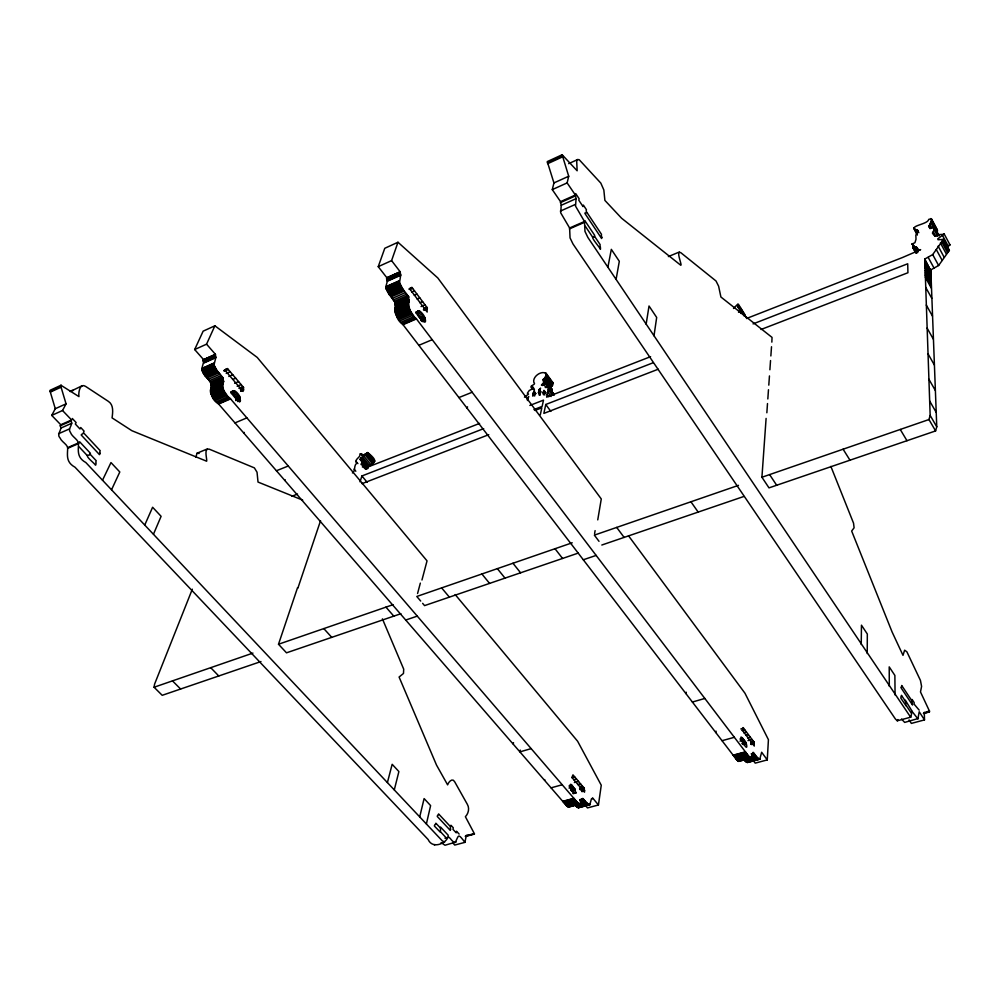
<?xml version="1.0" encoding="UTF-8"?>
<svg xmlns="http://www.w3.org/2000/svg" width="1000" height="1000" viewBox="0 0 1000 1000"><rect width="100%" height="100%" fill="white"/><g stroke="black" fill="none" stroke-linecap="round" stroke-linejoin="round"><path stroke-width="1.5" d="M867.225 653.512L867.325 634.025L861.462 625.175L861.237 644.475M766.1 418.413L761.925 477.25L769 487.875L935.6 430.925L936.762 426.8L930.875 271.35L924.775 259.05L932.688 254.587L943.5 239.425L938.05 239.725L937.738 238.9L944.163 233.962L950 244.875L946.287 247.775M936.6 233.325L937.387 230L931.388 218.725L928.713 219.375C928.025 224.838 905.35 225.925 918.162 230.675L915.837 235.188L916.012 239.188L914.938 242.725L912.2 243.912L914.225 246L912.725 247.387L916.513 246.988L916.75 248.575L918.088 248.713L917.25 250.087L920.625 249.662L902.412 257.55L747.113 318.263M935.6 430.925L928.962 419.538L930.163 415.412L924.775 259.05M771.85 342.137L772.038 337.4L720.9 297L718.612 286.188L716.012 280.988L680.8 252.675C675.337 249.75 682.387 265.4 680.8 265.275L621.6 218.238L604.888 200.4L603.837 189.963L600.825 183.113L579.175 159.688L577.413 159.713L576.7 161.137L577.137 170.775L562.137 154.762L547.263 161.6L553.938 182.925L552.288 189.613L560.55 201.65L561.237 205.275L560.662 212.75L569.612 227.987L570.05 237.9L572.962 243.925L895.387 718.975L897.3 720.8L910.875 717.138L912.038 711.375L917.913 718.875L919.212 711.762L924.5 719.9L911.363 723.4L909.087 719.925M585.5 805.537L587.475 807.913L598.438 804.975L592.537 797.825L592.375 798.925L591.413 798.925L589.8 804.762L587.1 803.363L582.737 798.35L580.125 803.988L577.525 802.575L230.562 398.888C222.188 393.55 222.775 386.6 222.9 379.012L223.3 378.088L217 370.588L213.988 364.963L215.787 357.688L215.425 354.325L206.55 344.175L214.887 325.8L257.213 357.413L427.038 560.862L421.962 580M580.125 803.988L568.7 807.087L566.413 805.575L218.625 404.025C210.075 398.725 210.975 391.775 211 384.225C210.287 379.513 203.625 376.2 202.288 370.913C201.112 367.013 204.275 363.263 203.562 359.625L215.425 354.325M550.975 391.5L552.225 389.575L545.513 380.363L542.913 380.812L545.962 375.962L546.175 373.375C540.862 370.262 532.362 376.987 533.837 382.362C537.263 385.513 525.612 385.213 534.188 389.787M753.6 760.95L755.212 763.125L767.262 759.912L761.663 752.25L759.725 759.262L757.288 757.7L753.15 752.312L751.25 758.012L748.888 756.438L416.438 318.913C408.762 313.412 408.725 305.475 408.363 297.812L408.663 296.887L402.55 288.688L399.513 282.663L400.688 275.275L400.163 271.762L391.587 260.625L397.975 242.262L437.812 277.962L601.275 498.963L597.75 519.888M751.25 758.012L738.737 761.4L736.637 759.737L403.025 324.688C395.312 319.225 395.312 311.3 394.988 303.675L395.288 302.738L408.663 296.887M753.838 742.062L754.287 746.062L742.337 730.25L743.1 727.6L753.838 741.875L751.15 742.788M575.95 792.925C569.45 794.975 567.2 774.463 575.163 790.5L575.95 792.925L573.175 793.688M746.1 742.75C750.362 759.1 732.475 724.025 746.1 742.75L743.375 743.662M767.262 759.912L768.425 739.675L744.963 693.225L628.513 535.788M584.275 788.337L572.975 774.85L571.9 777.463L584.513 792.2L584.275 788.337L580.15 789.463M766.85 412.775L767.5 403.562M767.825 398.95L768.475 389.738M768.8 385.138L769.45 375.925M769.887 369.775L770.537 360.562M770.863 355.962L771.513 346.75M944.163 233.962C941.175 235.25 939.55 233.425 936.688 235.912L933.95 235.325L933.238 234.088C929.862 233.012 939.262 226.612 932.175 227.587C925.662 228.538 931.65 223.487 931.388 218.725M543.837 390.725C544.65 401.388 540.575 387 545.525 393.025L543.938 390.475M715.913 732.575L716.025 731.137M686.038 693.625L686.188 692.2M562.137 154.762L568.713 176.238L567.137 182.913L575.363 195.025L576.062 198.675L575.55 206.15L584.487 221.488L584.975 231.412L587.888 237.475L910.65 717.212M553.787 394.613L552.413 393.013M650.575 356.662L546.613 397.163L548.625 387.45L545.275 387.463L547.112 385.425L546.15 383.825L542.525 385.475L541.413 385.112L545.513 380.363L552.225 389.712M243.487 390.112L243.025 391.413L225.287 370.6C224.562 368.5 227.45 370.25 227.438 368.488L243.525 387.413L243.487 390.112L240.863 391.238M598.438 804.975L601.263 785.225L577.638 741.275L455.163 594.55M654 335.788L656.675 317.45L649.025 306L646.137 324.212M239.812 398.85C241.675 396.712 234.025 388.525 233.625 391.35C227.237 390.863 238.7 399.8 239.625 402.025C242.213 399.837 238.238 396.925 235.85 400.55M260.963 661.55L162.213 695.312L154.075 687.237L154.6 684.1L192.312 589.2M594.6 533.625L595.112 530.612M544.612 780.275L544.738 779.587M352.425 472.925C356.037 470.675 353.225 466.012 356.825 463.075L356.025 462.075C355.175 458.387 360.85 457.575 360 453.95C362.4 452.713 362.463 456.925 364.8 454.05C374.3 450.262 354.588 459.137 362.375 461.037L367.788 468.038M440.438 828.025L435.85 823.2L435.575 824.375A7.125 3.775 76.1 0 0 435.138 824.35L434.425 825.575A4.112 2.175 76 0 0 434.475 826.137L440.4 832.262L440.6 827.113L448.237 835.275L448.05 836.15M616.1 279.35L619.312 261.312L611.325 249.35L607.888 267.25M520.25 750.088L519.913 751.875L531.163 748.625M513.237 744.05L513.513 742.65M452.725 842.825L454.762 845.062L464.9 842.362L466.375 835.3L474.513 833.938L465.4 816.712C468.512 813.45 469.7 808.25 467.312 804.275L454.712 781.825C452.225 776.938 447.962 783.1 447.612 784.85L436.512 765.075L399.087 677.038L403.488 673.462L403.7 669.15L382.413 618.862M897.987 719.538L897.3 720.8M408.612 297.038L395.238 302.887L386.35 289.3L385.85 286.712L387.35 281.212L386.838 277.712L378.237 266.65L384.775 248.287L397.975 242.262M586.138 211.075L586.425 209.713L583.362 205.1L583.038 206.588L578.812 200.238L579.138 198.75L575.7 193.575M584.65 221.45L584.825 220.613L594.65 235.3L594.225 237.1C588.212 234.95 600.9 248.337 600.25 249.325A5.613 2.05 67.4 0 0 600.513 249.188L600.375 246.975A9.75 3.575 67.4 0 0 600 245.963L600.138 244.625L594.438 236.088M653.188 362.738L545.775 404.487L543.862 413.4L658.225 369.212M532.987 393.738C531.562 402.05 536.55 385.5 532.987 393.738L534.663 396.012M444.963 838.213L447.875 837.425C449.338 835.425 452 842.575 455.188 842.513C458.975 835.337 457.638 832.638 464.9 842.362M450.637 826.675L450.95 825.263L453.3 827.788L452.962 829.35L456.2 832.812L456.525 831.263L459.137 834.062M540.312 414.762L541.825 407.8L534.975 410.462M538.4 392.7C543.95 380.225 536.512 397.262 540.075 394.988M527.212 399.65L528.663 396.488L527.513 400.525M426.388 823.962L430.613 805.6L424.1 798.562L419.738 816.787M394.288 789.9L398.888 771.562L392.163 764.287L387.425 782.487M467.163 408.188L467.525 406.825M417.575 593.513L420.337 583.112M738.525 312.288L740.337 307.825C734.038 307.962 741.988 299.613 733.512 308.488M479.575 423.413L364.5 468.338L364.462 466.7L362.45 467.1L362.962 464.588L361.062 464.588L362.55 461.7M367.2 467.413C374.263 461.912 379.4 462.05 367.675 452.512M550.45 387.938L552.587 385.1L552.788 382.512L546.175 373.375M427.05 309.025L427.375 307.962L411.8 287.262C411.875 288.938 409.212 287.162 410 289.288L427.163 312.05L427.05 309.025L424.387 310.163M425.075 318.337C428.288 330.325 412.2 309.775 418.725 311.337C417.725 307.7 431.3 321.35 421.037 320.175M360.037 481.85L361.912 475.975L483.688 428.625M400.9 613.713L286.5 652.825L278.5 644.25L297.538 587.712M297.887 588.112L320.55 520.712M744.55 314.988L744 314.337M60.237 425.788L60.775 424.762L51.725 415.4L62.525 410.525L71.575 419.95L71.037 420.962L60.237 425.788C62.775 429.787 55.975 434.05 60.05 437.975C61.612 442 67.713 444.462 67.688 448.325C67.387 455.675 66 462.275 75.013 467.225L428.15 839.525C432.35 849.137 445.3 843.863 447.875 837.425M284.975 480.487L285.225 479.825M243.875 433.025L244.137 432.375M67.688 448.325L78.525 443.6C78.362 439.5 71.95 436.85 70.45 432.438C67.162 428.638 73.625 424.738 71.037 420.962M739.575 760.413L738.737 761.4M153.488 534.175L161.1 516.312L152.613 507.25L144.75 525.05M203.562 359.625L194.675 349.538L203.137 331.163L214.887 325.8M748.088 761.938L746.737 762.288L743.925 759.412M111.575 489.7L119.8 471.975L110.975 462.575L102.513 480.225M524.462 397.188L528.538 394.05L527.362 393.212L529.275 390.487L533.775 388.237L531.625 386.112M83.4 432.475L84.087 431.125L80.725 427.512L79.963 428.988L75.338 424.025L76.1 422.537L72.325 418.488M79.212 442.612L79.638 441.763L90.412 453.275L89.462 455.062C82.487 454.513 94.838 463.35 95.425 465.15A4.8 3.05 64.6 0 0 95.812 464.963L96.075 462.912A8.325 5.312 64.7 0 0 95.763 462.05L96.225 460.75L89.963 454.062M62.525 410.525L66.062 403.837L60.738 386.075A1.262 0.787 62.3 0 1 60.975 385.275L78.938 396.6C78.275 393.15 79.737 382.612 85.575 386.388L108.312 401.337C113.912 404.85 112.775 412.6 112.062 417.875L131.875 430.7L206.663 461.225C207.275 459.15 203.337 447.537 209.363 449.2L254.375 467.875L257.038 472.238L258.025 482.062L302.7 500.138M51.725 415.4L55.287 408.713L66.062 403.837M930.738 269.938L938.625 265.5L949.362 250.35L943.5 239.425M569.55 806.413L568.7 807.087M70.188 391.562L82.338 385.65M579.163 807.438L577.438 807.337L574.788 804.887M435.037 844.562L434.363 844.925M207.362 448.913L197.087 453.2L195.787 457.325M948.688 245.675L948.312 245.912A40.487 20.263 -28.5 0 1 947.75 246.262M373.587 461.388L374.738 461M55.287 408.713L50 391.012A1.25 0.8 62.2 0 1 50.237 390.213L61.2 385.175M50.087 391.375L60.838 386.438M547.337 162.862L562.075 156.088M50.487 392.038L61.225 387.113M547.737 163.663L562.475 156.9M568.675 163.65L577.925 159.425M553.938 182.925L568.713 176.238M194.675 349.538L206.55 344.175M378.237 266.65L391.587 260.625M552.288 189.613L567.137 182.913M386.838 277.712L400.163 271.762M203.487 359.837L215.35 354.538M386.788 277.938L400.112 271.988M203.4 360.037L215.263 354.738M386.725 278.137L400.05 272.175M203.312 360.25L215.175 354.95M386.65 278.35L399.975 272.387M203.1 360.65L215.087 355.15M386.475 278.75L399.913 272.587M203.25 360.962L215.125 355.662M386.637 279.088L399.975 273.125M60.775 424.762L71.575 419.95M560.55 201.65L575.363 195.025M203.4 361.312L215.263 356.012M386.788 279.45L400.125 273.5M203.562 361.725L215.425 356.438M386.962 279.9L400.3 273.95M560.3 202.675L575.125 196.05M203.713 362.175L215.588 356.887M387.125 280.375L400.462 274.425M203.85 362.612L215.712 357.325M387.262 280.825L400.6 274.875M203.912 362.987L215.787 357.688M387.35 281.212L400.688 275.275M61.013 428.025L71.812 423.212M561.237 205.275L576.062 198.675M201.887 368.438L213.8 363.162M385.85 286.712L399.225 280.775M201.887 368.725L213.787 363.438M385.863 287.013L399.237 281.075M201.9 369.137L213.812 363.85M385.9 287.438L399.288 281.488M201.962 369.65L213.863 364.363M385.988 287.962L399.375 282.025M58.612 433.713L69.45 428.913M560.325 211.1L575.2 204.5M202.087 370.25L213.988 364.963M386.125 288.6L399.513 282.663M202.288 370.913L214.2 365.637M386.35 289.3L399.738 283.363M202.587 371.625L214.5 366.35M386.662 290.062L400.05 284.125M202.975 372.4L214.875 367.125M387.05 290.887L400.438 284.95M203.4 373.188L215.312 367.912M387.488 291.725L400.875 285.8M203.85 373.963L215.763 368.688M387.938 292.562L401.325 286.637M204.3 374.688L216.213 369.425M388.387 293.337L401.775 287.425M204.713 375.325L216.625 370.062M388.8 294.037L402.188 288.125M205.087 375.85L217 370.588M389.162 294.6L402.55 288.688M205.375 376.225L217.288 370.975M389.45 295.012L402.837 289.113M205.963 376.912L217.875 371.662M390.012 295.763L403.4 289.862M224.638 369.938L227.262 368.787M206.925 378.038L218.825 372.788M224.537 370.138L227.162 368.975M390.95 296.988L404.338 291.087M408.85 289.113L411.587 287.75M223.938 370.575L226.975 369.35M224.213 370.7L226.9 369.487M224.325 371.2L228.275 369.462M409.95 289.5L412.612 288.337M208.088 379.387L220 374.15M392.088 298.475L405.462 292.587M209.3 380.775L221.2 375.55M393.25 300L406.625 294.125M226.225 373.438L230.175 371.7M411.788 291.95L414.45 290.775M210.362 382.013L222.262 376.8M394.288 301.35L407.663 295.487M211.137 382.9L223.025 377.688M395.025 302.312L408.4 296.462M211.4 383.3L223.3 378.088M211.337 383.438L223.238 378.225M211.15 383.862L223.15 378.425M395.1 303.312L408.55 297.238M211.062 384.062L222.963 378.85M395.037 303.512L408.413 297.663M211 384.225L222.9 379.012M228.825 376.475L232.763 374.75M394.988 303.675L408.363 297.812M414.3 295.287L416.962 294.113M68.162 447.413L78.987 442.675M569.612 227.987L584.487 221.488M211.337 385.238L223.238 380.037M395.35 304.75L408.725 298.9M569.412 228.912L584.288 222.413M211.475 385.637L223.375 380.425M395.487 305.163L408.875 299.312M211.588 386.012L223.5 380.8M395.625 305.562L409 299.713M211.663 386.325L223.575 381.125M395.712 305.887L409.087 300.05M211.688 386.575L223.6 381.375M395.75 306.15L409.125 300.3M211.675 386.825L223.588 381.625M395.75 306.413L409.125 300.562M211.625 387.075L223.538 381.863M395.725 306.663L409.113 300.812M211.575 387.3L223.487 382.088M395.688 306.887L409.075 301.05M211.513 387.488L223.425 382.287L211.412 387.738M395.637 307.087L409.025 301.238M395.562 307.337L409 301.375M211.312 387.962L223.238 382.762M395.487 307.562L408.888 301.725M211.15 388.338L223.075 383.125M395.375 307.938L408.762 302.087M210.963 388.762L222.887 383.562M395.225 308.375L408.625 302.525M233.062 379.338L235.7 378.2M417.137 299.037L419.787 297.887M210.775 389.2L222.7 384M395.075 308.812L408.475 302.962M210.613 389.575L222.537 384.363M394.95 309.175L408.363 303.325M210.5 389.862L222.425 384.663M394.862 309.475L408.275 303.625M210.463 390.1L222.387 384.9M394.85 309.713L408.25 303.875M210.413 390.562L222.35 385.363M394.825 310.188L408.237 304.337M210.387 391.175L222.325 385.988M394.837 310.825L408.263 304.988M210.4 391.912L222.338 386.725M394.9 311.588L408.325 305.75M210.5 392.713L222.438 387.525M395.037 312.425L408.462 306.588M210.712 393.525L222.65 388.338M395.275 313.275L408.688 307.438M234.65 383.312L238.588 381.6M419.938 302.762L422.6 301.613M211.038 394.3L222.987 389.113M395.613 314.1L409.038 308.275M211.462 395.075L223.4 389.888M396.037 314.925L409.462 309.1M211.912 395.825L223.863 390.65M396.5 315.738L409.925 309.913M212.362 396.525L224.312 391.35M396.938 316.488L410.363 310.675M237.162 386.262L241.1 384.55M421.05 306.562L425.025 304.837M212.775 397.125L224.713 391.95M397.337 317.15L410.763 311.325M213.1 397.587L225.037 392.425M397.663 317.65L411.087 311.837M213.388 397.987L225.325 392.812M397.95 318.075L411.362 312.262M213.738 398.387L225.675 393.225M398.288 318.525L411.712 312.712M231.275 391.8L233.912 390.65M238.925 388.338L242.862 386.625M424.075 308.25L426.725 307.1M231.188 391.987L233.837 390.85M416.213 311.975L418.888 310.825M214.513 399.288L226.45 394.125M231.112 392.188L234.35 390.7M399.038 319.5L412.463 313.7M416.15 312.175L419.338 310.712M230.975 392.488L233.675 391.213M416.05 312.488L418.762 311.2M240.837 388.713L243.525 387.413M423.4 309.675L427.375 307.962M240.763 388.888L243.388 387.762M424.613 309.45L427.262 308.3M231.088 393.225L235.05 391.525M240.675 389.087L243.3 387.962M416.012 313.337L420.012 311.613M424.55 309.65L427.2 308.512M240.6 389.3L243.225 388.162M424.487 309.85L427.137 308.712M243.15 388.338L240.525 389.475L243.088 388.462M424.438 310.038L427.088 308.888M215.538 400.462L227.475 395.312M400.025 320.788L413.45 315M240.487 389.775L243.162 388.775M424.425 310.338L427.075 309.2M240.6 390.087L243.238 388.95M240.675 390.288L243.3 389.162M232.05 394.35L236.012 392.638M240.738 390.525L243.363 389.387M416.95 314.562L420.95 312.838M240.8 390.763L243.425 389.625M240.85 391L243.475 389.862M216.625 401.725L228.562 396.575M401.087 322.175L414.5 316.388M233.137 395.613L237.1 393.913M418 315.95L422 314.225M217.625 402.875L229.562 397.738M402.05 323.425L415.462 317.65M218.35 403.713L230.275 398.575M234.213 396.875L238.175 395.175M402.75 324.338L416.163 318.562M419.038 317.325L423.038 315.6M218.625 404.025L230.562 398.888M403.025 324.688L416.438 318.913M235.15 397.962L239.112 396.262M419.938 318.512L423.938 316.8M235.812 398.738L239.762 397.038M421.912 318.788L424.575 317.638M236.062 399.025L240.1 397.425L236.238 399.237M424.9 318.062L420.9 319.775L425 318.188M236.262 399.5L240.275 397.675M236.188 399.675L240.138 397.975M420.975 320.363L424.975 318.65M236.1 399.888L240.062 398.188M420.913 320.575L424.913 318.85M236.012 400.1L239.963 398.4M422.175 320.213L424.837 319.075M235.875 400.438L239.887 398.6M424.787 319.262L422.075 320.55L424.787 319.65M237.3 400.312L239.938 399.175M422.2 321.012L424.862 319.862M237.4 400.575L240.037 399.438M422.3 321.287L424.975 320.15M237.512 400.887L240.15 399.75M422.413 321.613L425.087 320.475M237.613 401.213L240.25 400.087M237.712 401.562L240.35 400.438M234.975 422.9L246.875 417.875M418.85 345.325L432.212 339.688M668.375 256.575L679.312 252.013M276.425 470.75L288.25 466.012M458.913 397.562L472.163 392.25M291.8 496.287L297.525 494.05M529.85 405.45L543.5 400.125L542.137 406.4L533.913 409.6M753.062 323.9L907.712 263.775L907.925 272.738L761.038 329.487M362 483.663L488.75 434.688M154.075 687.237L252.938 653.088M278.5 644.25L393.075 604.675M572.212 542.788L416.788 596.475L420.688 601.05M738.475 485.35L594.35 535.138L599.012 541.325M761.925 477.25L928.962 419.538M578.288 553.075L424.575 605.612L422.638 603.337M601.812 545.025L743.888 496.463M405.725 620.037L417.275 616.125M583.3 559.775L596.15 555.413M197.087 453.2L199.1 453.475M692.4 702.038L704.837 698.45M740.85 728.95L743.55 728.2M571.95 777.65L574.7 776.875M742.038 730.525L744.737 729.775M573.725 779.725L576.487 778.975M743.725 732.763L746.425 732.025M923.662 713.587L929.587 711.363L920.487 691.95L921.587 686.4L920.45 680.438L906.888 651.812L904.625 650.188L903 655.35L892.087 631.95L851.663 531.038L854.1 527.8L853.538 523.162L830.863 466.4M551.062 787.837L562.225 784.762M722.05 740.7L734.362 737.3M574.388 782.513L578.525 781.375M745.662 735.337L748.363 734.6M568.975 786L571.737 785.238M739.987 739.013L742.7 738.263M569.637 786.775L572.4 786.012M577.825 784.538L580.575 783.787M740.612 739.837L743.337 739.087M747.613 737.925L750.312 737.188M569.012 788.05L573.175 786.912M739.987 741.162L744.062 740.05M571.163 788.562L573.938 787.812M742.075 741.762L744.788 741.012M579.637 786.675L582.388 785.913M747.987 740.575L752.038 739.475M571.85 789.362L574.612 788.6M742.712 742.613L745.425 741.862M570.95 790.312L575.112 789.175M741.825 743.6L745.9 742.487M571.163 790.562L575.325 789.425M572.5 790.512L575.275 789.762M579.587 788.6L583.713 787.475M743.363 743.838L746.075 743.088M750.6 741.875L753.288 741.137M572.475 790.713L575.237 789.963M743.35 744.038L746.062 743.3M572.438 790.925L575.212 790.175M743.337 744.25L746.05 743.512M572.388 791.25L575.175 790.35M743.312 744.587L746.038 743.7M580.163 789.275L584.288 788.15M751.15 742.6L753.838 741.875M580.125 789.65L584.25 788.525M751.137 742.987L753.838 742.262M581.475 789.5L584.225 788.75M751.125 743.225L753.825 742.487M581.45 789.737L584.2 788.988M751.125 743.462L753.812 742.725M584.175 789.2L581.462 790.337M753.812 742.95L751.112 743.838L753.812 743.225M751.175 744.087L753.863 743.35M581.538 790.537L584.288 789.788M751.25 744.287L753.95 743.55M751.35 744.55L754.05 743.812M573.125 793.275L575.9 792.513M581.812 791.35L584.562 790.6M581.875 791.625L584.625 790.875M562.737 801.325L573.862 798.312M733.15 755.175L745.413 751.85M562.938 801.562L574.062 798.55M733.337 755.425L745.6 752.1M563.438 802.15L574.562 799.137M733.812 756.05L746.075 752.738M564.138 802.95L575.262 799.95M734.475 756.925L746.737 753.6M564.913 803.838L576.025 800.837M579.875 799.688L582.638 798.95M735.212 757.875L747.463 754.562M579.837 799.912L582.612 799.163M579.812 800.075L583.475 799.137M751.137 753.9L753.838 753.175M565.625 804.663L576.737 801.663M735.888 758.75L748.138 755.45M580.062 801.125L584.2 800.013M751.838 754.825L754.538 754.1M566.163 805.288L577.275 802.288M736.4 759.425L748.65 756.125M566.413 805.575L577.525 802.575M736.637 759.737L748.888 756.438M566.625 805.775L577.75 802.775M580.887 802.087L585.025 800.975M736.838 759.95L749.087 756.65M751.275 756.225L755.325 755.138M566.888 806L578 803M737.075 760.188L749.325 756.9M567.212 806.263L578.325 803.275M737.387 760.475L749.625 757.188M567.575 806.538L578.688 803.55M737.725 760.788L749.963 757.487M571.112 805.713L575.275 804.587M567.962 806.8L585.837 801.912M738.075 761.062L756.087 756.137M568.35 807L580.4 803.75M738.425 761.287L751.475 757.775M575.45 805.65L586.487 802.675M744.55 760.238L756.712 756.963M926.637 711.8L929.525 711.038M575.85 806.112L586.888 803.138M744.925 760.725L757.087 757.463M576.062 806.325L587.1 803.363M745.125 760.962L757.288 757.7M465.25 836.25L473.875 833.938M576.337 806.575L587.388 803.612M745.387 761.225L757.55 757.962M923.388 713.35L929.438 712.038M465.613 836.425L474.237 834.112M576.675 806.838L587.725 803.875M745.7 761.513L757.862 758.25M577.05 807.087L588.088 804.137M746.038 761.8L758.2 758.538M577.438 807.337L588.475 804.375M746.4 762.062L758.55 758.812M577.812 807.537L590.4 804.175M746.737 762.288L760.225 758.688M578.175 807.688L590.188 804.488M747.062 762.463L760.05 759M578.5 807.75L589.8 804.762M747.35 762.55L759.725 759.262M456.075 842.013L444.988 845.238L441.087 842.562M918.438 718.438L904.675 722.412L901.538 719.025M71.688 390.513L73.388 390.45M949.2 245L950 244.875M929.163 711.8L924.3 712.362L924.5 719.9M444.625 842.175L442.212 840.775L85.862 462.562C76.888 457.587 78.25 450.95 78.525 443.6M947.962 249.875L949.362 250.35M936.675 229.312L937.387 230M551.838 381.912L552.788 382.512M172.488 680.875L180.6 689.025M210.7 667.675L218.775 675.975M79.15 446.912L87.062 455.337M440.825 832.125L446.438 838.088M323.812 628.6L331.75 637.35M385.95 607.125L393.787 616.138M441.625 587.9L449.375 597.137M361.912 475.975L367.212 482.337M354.062 469.125L355.825 471.238M363.625 466.85L365.375 468.975M355.9 461.213L357.887 463.612M361.75 457.75L368.713 466.175M361.213 457.975L368.175 466.4M360.887 458.038L367.85 466.463M360.763 458.175L367.725 466.6M360.5 458.537L367.463 466.95M361.887 460.562L368 467.95M360.225 458.988L367.35 467.625M360.075 459.438L367.05 467.863M362.325 462.463L367.562 468.8M361.875 463.162L366.463 468.812M362.738 464.45L366.325 469.025M362.325 464.513L365.9 468.85M361.388 463.775L365.5 468.787M366.65 454.387L373.6 462.837M365.588 455.412L372.537 463.85M364.113 456.45L371.075 464.888M361.138 453.65L363.125 456.05M360.513 453.7L362.5 456.1M362.688 457.275L369.65 465.712M367.388 452.575L374.65 461.312M367.025 452.738L370 456.35M367.337 453.512L374.288 461.95M481.9 573.987L489.575 583.4M497.362 568.638L505.012 578.125M512.962 563.25L520.588 572.8M555.013 548.725L562.55 558.45M616.7 527.413L624.113 537.413M534.1 391.35L535.775 393.638M535.638 393.7L533.95 391.413L535.525 393.75M533.688 391.562L535.262 393.963M533.175 392.9L534.85 395.188M539.125 389.412L540.8 391.7M539.075 389.675L540.75 391.962M538.975 390.138L540.65 392.425M538.837 390.712L540.513 393M538.7 391.325L540.388 393.612M538.575 391.912L540.25 394.2M538.462 392.4L540.15 394.688M545.775 404.487L550.862 411.425M531.712 385.825L533.387 388.1M531.613 385.95L534.538 390.037M547.212 394.4L548.888 396.7M544.038 390.438L545.887 392.762M543.2 392.663L544.888 394.95M545.288 380.312L552.025 389.9M543.8 378.8L551.9 390.1M545.475 381.55L547.962 384.975M545.05 381.262L551.712 390.425M543.237 379.263L544.9 381.55M543.188 379.475L553.212 393.3M546.15 383.825L553.825 394.35M547.112 385.425L554.038 395.062M545.75 383.85L553.65 394.9M544.312 382.337L545.975 384.625M547.638 386.912L553.587 395M549.388 389.712L551.062 392M548.237 389.625L552.425 395.375M543.075 383.725L544.75 386.012M547.737 391.938L551.1 396.538M545.225 372.788L553.05 383.65M545.962 375.962L552.587 385.1M545.262 377.175L551.9 386.325M544.5 378.137L551.138 387.275M690.925 501.775L698.175 512.087M905.387 701.2L901.438 695.337L901.45 696.513A8.137 2.413 72.9 0 0 901.137 696.513L900.863 697.763A4.688 1.388 72.9 0 0 900.987 698.388L906.087 705.837L905.35 700.225L911.963 711.038M585.288 226.188L592.5 236.962M906.35 705.738L911.188 712.962M919.175 710.125L914.175 704.212L914.137 702.55L912.1 699.488L912.125 700.987M769.6 474.588L776.663 485.25M738.35 304.175L744.762 314.425M740.337 307.825L746.825 318.6M737.725 304.375L746.038 317.35M739.575 307.638L745.088 316.375M737.887 305.712L741.025 310.7M740.212 309.75L744.15 316M737.475 306.375L739.05 308.863M739.513 311.062L741.087 313.562M843.1 449.2L849.975 460.2M900.263 429.462L906.975 440.712M930.163 415.412L936.762 426.8M929.65 401.012L936.2 412.35M928.888 379.225L935.35 390.5M928 353.787L934.362 364.988M927.1 328.075L933.35 339.188M926.3 305.038L932.45 316.075M925.675 287.288L931.762 298.275M925.238 274.662L931.263 285.6M925.275 275.725L931.312 286.663M925.325 277.25L931.363 288.188M930.788 272.987L924.837 261.962L930.825 272.85M916.287 247.05L917.763 249.75M924.812 262.475L930.788 273.375M916.312 247.425L917.788 250.125M915.925 247.15L918.138 251.175M924.85 263.738L930.837 274.637M915.438 247.2L917.663 251.25M914.812 247.175L917.775 252.562M924.925 265.688L930.913 276.588M912.362 243.812L913.838 246.5M912.2 243.912L913.675 246.6M914.062 247.25L917.025 252.65M912.275 244.237L916.862 252.575M913.65 247.275L916.612 252.662M925 268.05L931.012 278.962M913.1 246.988L916.287 252.8M913.162 247.463L916.125 252.85L912.812 247.288M912.725 247.387L915.688 252.775M925.088 270.525L931.1 281.45M925.175 272.825L931.2 283.762M924.85 259.812L930.825 270.7M924.9 260.462L930.875 271.35M924.912 260.988L930.888 271.887M924.9 261.413L930.875 272.312M924.875 261.737L930.85 272.625M917.4 230.025L918.863 232.712M916.075 229.625L917.537 232.312M914.987 229.412L917.175 233.425M913.737 227.9L917.387 234.6M913.662 228.188L917.312 234.887M928.188 257.387L934.15 268.288M932.688 254.587L938.625 265.5M938.112 246.088L944.013 257.013M936.275 249.5L942.188 260.425M934.9 228.4L937.825 233.825M935.337 229.662L938.263 235.087M934.6 228.6L937.513 234.013M941.562 241.5L947.438 252.413M933.725 227.488L936.925 233.312M930.788 222.537L934.425 229.288M933.288 227.425L934.737 230.138M934.737 230.662L937.65 236.075M940.4 242.938L946.275 253.863M929.675 224.262L931.85 228.312M933.425 232.037L935.612 236.1M928.612 225.987L930.075 228.688M942.475 235.375L948.325 246.287M943.2 239.213L949.062 250.138M943.125 239.887L949 250.812M931.7 219.913L937.5 230.7M930.888 218.538L935.95 227.963M931.637 220.725L937.438 231.513M942.35 240.787L948.225 251.7M935.188 228.425L939.137 235.8M931.35 221.575L937.163 232.362M895.075 694.987L894.875 675.425L889.212 666.888L889.3 686.287M901.25 687.225L901.25 687.475A7.5 2.212 72.8 0 0 901.275 688.175L912.537 705.025A8.4 2.462 72.8 0 0 912.537 704.488L911.838 700.713L901.725 685.5L901.737 686.675A4.013 1.188 72.8 0 0 901.525 686.675L901.25 687.225M601.8 237.45L601.75 237.938A9.012 3.275 67.2 0 1 601.587 238.5L584.938 213.463A10.15 3.688 67.1 0 1 585.025 212.938L586.25 212.85L586.55 211.863L601.487 234.325L601.312 235.575A4.8 1.737 67.3 0 1 601.525 236.15L601.8 237.45M450.538 829.338L450.45 829.9A7.362 3.862 76 0 1 450.312 830.4L437.275 816.488A6.575 3.462 75.9 0 1 437.388 815.825L438.013 815.037A3.513 1.863 75.8 0 1 438.25 815.037L438.575 813.9L450.275 826.45L450.538 829.338M934.675 236.15L935.462 236.325L934.725 236.025M100.062 453.363L99.838 454.075A7.7 4.875 64.4 0 1 99.5 454.65L81.237 435.012A8.675 5.5 64 0 1 81.475 434.5L83.812 433.113L100.225 450.725L99.725 451.95A4.112 2.6 64.5 0 1 99.9 452.438L100.062 453.363"/></g></svg>
